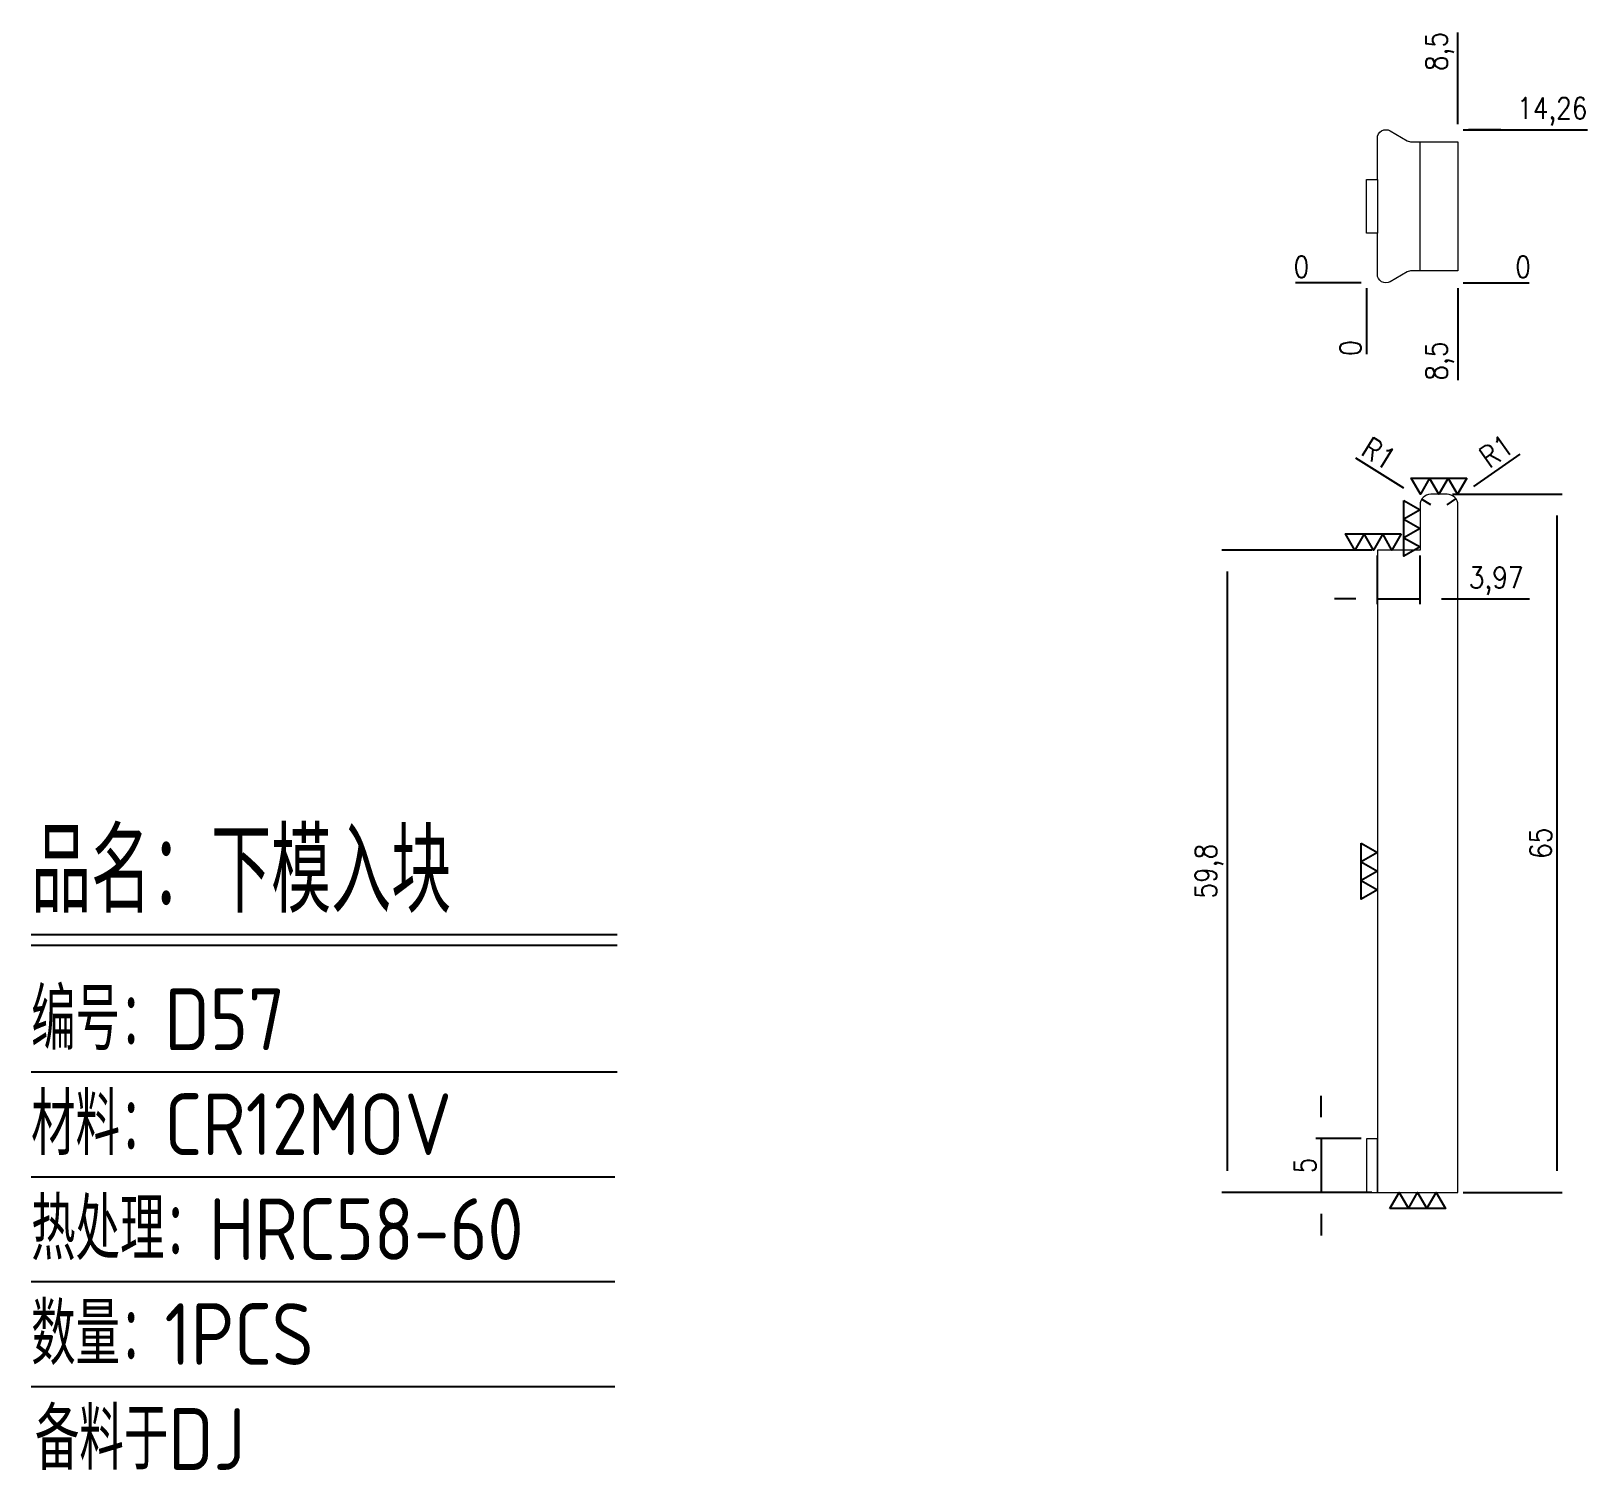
# Model space of a CAD drawing. Header units: millimetres. Extents: x 114090 to 114235, y -1104 to -970.
import ezdxf

# ---------------------------------------------------------------- set-up
doc = ezdxf.new("R2010")
doc.units = ezdxf.units.MM
for name, color, linetype in [('DIE_P', 2, 'Continuous'), ('DIM', 4, 'Continuous'), ('LB_P', 2, 'Continuous')]:
    doc.layers.add(name, color=color, linetype=linetype)
doc.styles.add('gbenor', font='gbenor.shx', dxfattribs={"bigfont": 'gbcbig.shx'})
doc.styles.get("Standard").update_dxf_attribs({"font": 'txt.shx', "width": 0.85, "bigfont": 'ctxt.shx'})
doc.dimstyles.new('T-2-WX', dxfattribs={"dimtxt": 2, "dimasz": 2, "dimexe": 0.5, "dimexo": 0.5, "dimgap": 0.5, "dimtad": 1, "dimtxsty": 'Standard', "dimblk": 'OPEN30', "dimcen": 0, "dimazin": 3, "dimtfac": 1, "dimtmove": 0, "dimatfit": 3, "dimldrblk": 'OPEN30', "dimlwd": -1, "dimlwe": -1})

# ---------------------------------------------------------------- blocks, each defined once
blk = doc.blocks.new('*D7579')
at = {"layer": 'Defpoints', "color": 0}
for p in [(114213.87, -993.65), (114222.37, -993.65), (114227.37, -993.65)]:
    blk.add_point(p, dxfattribs=at)
at = {"layer": 'DIM', "color": 0, "linetype": 'Continuous'}
blk.add_line((114222.87, -993.65), (114229.01, -993.65), dxfattribs=at)
at = {"layer": 'DIM', "color": 0, "insert": (114228.44, -992.15), "char_height": 2, "attachment_point": 5}
blk.add_mtext('0', dxfattribs=at)
blk = doc.blocks.new('_Open30')
blk = doc.blocks.new('*D7580')
at = {"layer": 'Defpoints', "color": 0}
for p in [(114222.37, -979.39), (114227.37, -979.39), (114213.87, -993.65)]:
    blk.add_point(p, dxfattribs=at)
at = {"layer": 'DIM', "color": 0, "linetype": 'Continuous'}
for p, q in [((114222.87, -979.39), (114226.37, -979.39)), ((114226.37, -979.39), (114223.37, -979.39)), ((114223.37, -979.39), (114234.43, -979.39))]:
    blk.add_line(p, q, dxfattribs=at)
at = {"layer": 'DIM', "color": 0, "insert": (114231.15, -977.7), "char_height": 2, "attachment_point": 5}
blk.add_mtext('14,26', dxfattribs=at)
blk = doc.blocks.new('*D7581')
at = {"layer": 'Defpoints', "color": 0}
for p in [(114208.87, -993.65), (114213.87, -993.65), (114213.87, -993.65)]:
    blk.add_point(p, dxfattribs=at)
at = {"layer": 'DIM', "color": 0, "linetype": 'Continuous'}
blk.add_line((114213.37, -993.65), (114207.24, -993.65), dxfattribs=at)
at = {"layer": 'DIM', "color": 0, "insert": (114207.81, -992.15), "char_height": 2, "attachment_point": 5}
blk.add_mtext('0', dxfattribs=at)
blk = doc.blocks.new('*D7582')
at = {"layer": 'Defpoints', "color": 0}
for p in [(114213.87, -993.65), (114222.37, -993.65), (114222.37, -998.65)]:
    blk.add_point(p, dxfattribs=at)
at = {"layer": 'DIM', "color": 0, "linetype": 'Continuous'}
blk.add_line((114222.37, -994.15), (114222.37, -1002.71), dxfattribs=at)
at = {"layer": 'DIM', "color": 0, "insert": (114220.68, -1000.93), "char_height": 2, "attachment_point": 5, "rotation": 90}
blk.add_mtext('8,5', dxfattribs=at)
blk = doc.blocks.new('*D7583')
at = {"layer": 'Defpoints', "color": 0}
for p in [(114213.87, -993.65), (114213.87, -993.65), (114213.87, -998.65)]:
    blk.add_point(p, dxfattribs=at)
at = {"layer": 'DIM', "color": 0, "linetype": 'Continuous'}
blk.add_line((114213.87, -994.15), (114213.87, -1000.28), dxfattribs=at)
at = {"layer": 'DIM', "color": 0, "insert": (114212.37, -999.72), "char_height": 2, "attachment_point": 5, "rotation": 90}
blk.add_mtext('0', dxfattribs=at)
blk = doc.blocks.new('*D7584')
at = {"layer": 'Defpoints', "color": 0}
for p in [(114222.37, -974.39), (114222.37, -979.39), (114213.87, -993.65)]:
    blk.add_point(p, dxfattribs=at)
at = {"layer": 'DIM', "color": 0, "linetype": 'Continuous'}
blk.add_line((114222.37, -978.89), (114222.37, -970.33), dxfattribs=at)
at = {"layer": 'DIM', "color": 0, "insert": (114220.68, -972.11), "char_height": 2, "attachment_point": 5, "rotation": 90}
blk.add_mtext('8,5', dxfattribs=at)
blk = doc.blocks.new('*D7585')
at = {"layer": 'Defpoints', "color": 0}
for p in [(114221.37, -1013.32), (114222.37, -1078.32), (114231.57, -1078.32)]:
    blk.add_point(p, dxfattribs=at)
at = {"layer": 'DIM', "color": 0, "linetype": 'Continuous'}
for p, q in [((114221.87, -1013.32), (114232.07, -1013.32)), ((114231.57, -1015.32), (114231.57, -1076.32)), ((114222.87, -1078.32), (114232.07, -1078.32))]:
    blk.add_line(p, q, dxfattribs=at)
at = {"layer": 'DIM', "color": 0, "insert": (114230.07, -1045.82), "char_height": 2, "attachment_point": 5, "rotation": 90}
blk.add_mtext('65', dxfattribs=at)
blk = doc.blocks.new('*D7586')
at = {"layer": 'Defpoints', "color": 0}
for p in [(114213.87, -1073.32), (114209.64, -1078.32), (114213.87, -1078.32)]:
    blk.add_point(p, dxfattribs=at)
at = {"layer": 'DIM', "color": 0, "linetype": 'Continuous'}
for p, q in [((114209.64, -1071.32), (114209.64, -1069.32)), ((114213.37, -1073.32), (114209.14, -1073.32)), ((114209.64, -1073.32), (114209.64, -1078.32)), ((114213.37, -1078.32), (114209.14, -1078.32)), ((114209.64, -1080.32), (114209.64, -1082.32))]:
    blk.add_line(p, q, dxfattribs=at)
at = {"layer": 'DIM', "color": 0, "insert": (114208.14, -1075.82), "char_height": 2, "attachment_point": 5, "rotation": 90}
blk.add_mtext('5', dxfattribs=at)
blk = doc.blocks.new('*D7587')
at = {"layer": 'Defpoints', "color": 0}
for p in [(114214.87, -1018.52), (114200.9, -1078.32), (114214.87, -1078.32)]:
    blk.add_point(p, dxfattribs=at)
at = {"layer": 'DIM', "color": 0, "linetype": 'Continuous'}
for p, q in [((114214.37, -1018.52), (114200.4, -1018.52)), ((114200.9, -1020.52), (114200.9, -1076.32)), ((114214.37, -1078.32), (114200.4, -1078.32))]:
    blk.add_line(p, q, dxfattribs=at)
at = {"layer": 'DIM', "color": 0, "insert": (114199.21, -1048.42), "char_height": 2, "attachment_point": 5, "rotation": 90}
blk.add_mtext('59,8', dxfattribs=at)
blk = doc.blocks.new('*D7588')
at = {"layer": 'Defpoints', "color": 0}
for p in [(114214.87, -1018.52), (114218.84, -1018.52), (114218.84, -1023.07)]:
    blk.add_point(p, dxfattribs=at)
at = {"layer": 'DIM', "color": 0, "linetype": 'Continuous'}
for p, q in [((114214.87, -1019.02), (114214.87, -1023.57)), ((114218.84, -1019.02), (114218.84, -1023.57)), ((114212.87, -1023.07), (114210.87, -1023.07)), ((114214.87, -1023.07), (114218.84, -1023.07)), ((114220.84, -1023.07), (114229.02, -1023.07))]:
    blk.add_line(p, q, dxfattribs=at)
at = {"layer": 'DIM', "color": 0, "insert": (114225.93, -1021.38), "char_height": 2, "attachment_point": 5}
blk.add_mtext('3,97', dxfattribs=at)
blk = doc.blocks.new('*D7589')
at = {"layer": 'Defpoints', "color": 0}
for p in [(114218.99, -1013.79), (114219.84, -1014.32)]:
    blk.add_point(p, dxfattribs=at)
at = {"layer": 'DIM', "color": 0, "linetype": 'Continuous'}
for p, q in [((114212.83, -1009.95), (114217.3, -1012.74)), ((114219.84, -1014.32), (114218.99, -1013.79))]:
    blk.add_line(p, q, dxfattribs=at)
at = {"layer": 'DIM', "color": 0, "insert": (114215.01, -1009.54), "char_height": 2, "attachment_point": 5, "rotation": 328.0553}
blk.add_mtext('R1', dxfattribs=at)
blk = doc.blocks.new('*D7590')
at = {"layer": 'Defpoints', "color": 0}
for p in [(114221.37, -1014.32), (114222.19, -1013.75)]:
    blk.add_point(p, dxfattribs=at)
at = {"layer": 'DIM', "color": 0, "linetype": 'Continuous'}
for p, q in [((114228.15, -1009.59), (114223.83, -1012.61)), ((114221.37, -1014.32), (114222.19, -1013.75))]:
    blk.add_line(p, q, dxfattribs=at)
at = {"layer": 'DIM', "color": 0, "insert": (114225.95, -1009.3), "char_height": 2, "attachment_point": 5, "rotation": 34.8994}
blk.add_mtext('R1', dxfattribs=at)

msp = doc.modelspace()

# ---------------------------------------------------------------- linework, layer by layer
at = {"layer": 'DIE_P', "color": 4, "linetype": 'Continuous'}
for points in [[(114223.206, -1011.824), (114222.34, -1013.324), (114221.474, -1011.824), (114220.608, -1013.324), (114219.742, -1011.824), (114218.876, -1013.324), (114218.01, -1011.824), (114223.206, -1011.824)], [(114217.343, -1013.907), (114218.843, -1014.773), (114217.343, -1015.639), (114218.843, -1016.506), (114217.343, -1017.372), (114218.843, -1018.238), (114217.343, -1019.104), (114217.343, -1013.907)], [(114217.1, -1017.024), (114216.234, -1018.524), (114215.368, -1017.024), (114214.502, -1018.524), (114213.636, -1017.024), (114212.77, -1018.524), (114211.904, -1017.024), (114217.1, -1017.024)], [(114213.373, -1045.826), (114214.873, -1046.692), (114213.373, -1047.558), (114214.873, -1048.424), (114213.373, -1049.29), (114214.873, -1050.156), (114213.373, -1051.022), (114213.373, -1045.826)], [(114216.025, -1079.824), (114216.891, -1078.324), (114217.757, -1079.824), (114218.623, -1078.324), (114219.489, -1079.824), (114220.355, -1078.324), (114221.221, -1079.824), (114216.025, -1079.824)]]:
    msp.add_lwpolyline(points, close=True, dxfattribs=at)
at = {"layer": 'DIM', "color": 4, "linetype": 'Continuous', "lineweight": 25}
for p, q in [((114089.566, -1054.306), (114144.127, -1054.306)), ((114089.566, -1055.311), (114144.127, -1055.311)), ((114089.566, -1067.09), (114144.127, -1067.09)), ((114089.566, -1076.859), (114143.89, -1076.859)), ((114089.566, -1086.627), (114143.89, -1086.627)), ((114089.566, -1096.395), (114143.89, -1096.395))]:
    msp.add_line(p, q, dxfattribs=at)
at = {"layer": 'LB_P', "linetype": 'Continuous', "lineweight": 15}
msp.add_line((114214.873, -984.02), (114214.873, -989.02), dxfattribs=at)
msp.add_lwpolyline([(114214.873, -984.02), (114214.873, -980.191, -0.5773503), (114216.073, -979.499), (114217.657, -980.413, 0.1316525), (114218.057, -980.52), (114222.373, -980.52), (114222.373, -992.52), (114218.057, -992.52, 0.1316525), (114217.657, -992.628), (114216.073, -993.542, -0.5773503), (114214.873, -992.85), (114214.873, -989.02), (114213.873, -989.02), (114213.873, -984.02)], format="xyb", close=True, dxfattribs=at)
msp.add_lwpolyline([(114218.843, -992.52), (114218.843, -980.52)], dxfattribs=at)
at = {"layer": 'LB_P', "lineweight": 15}
msp.add_lwpolyline([(114214.873, -1018.524), (114214.873, -1078.324), (114222.373, -1078.324), (114222.373, -1014.324, 0.4142136), (114221.373, -1013.324), (114219.843, -1013.324, 0.4142136), (114218.843, -1014.324), (114218.843, -1018.524)], format="xyb", close=True, dxfattribs=at)
at = {"layer": 'LB_P', "color": 2, "lineweight": 15}
msp.add_lwpolyline([(114214.873, -1073.324), (114213.873, -1073.324), (114213.873, -1078.324), (114214.873, -1078.324)], close=True, dxfattribs=at)

# ---------------------------------------------------------------- texts
at = {"layer": 'DIM', "color": 3, "linetype": 'Continuous', "lineweight": 25, "style": 'gbenor'}
for s, height, p in [('品名：下模入块', 7.7571, (114089.566, -1052.294)), ('编号：D57', 5.746, (114089.566, -1065.079)), ('材料：CR12MOV', 5.746, (114089.566, -1074.848)), ('热处理：HRC58-60', 5.74601, (114089.566, -1084.616)), ('数量：1PCS', 5.746, (114089.566, -1094.384)), ('备料于DJ', 5.746, (114089.916, -1104.152))]:
    msp.add_text(s, height=height, dxfattribs=at).set_placement(p)

# ---------------------------------------------------------------- dimensions: what is measured, and where the dimension line sits
at = {"layer": 'DIM', "color": 4, "linetype": 'Continuous'}
for feature_location, offset, dtype, origin, picture, middle in [((114222.373, -979.391), (0, 5), 1, (114213.873, -993.65), '*D7584', (114220.682, -972.11)), ((114222.373, -979.391), (5, 0), 0, (114213.873, -993.65), '*D7580', (114231.151, -977.701)), ((114213.872576906, -993.649556316), (-5, 0), 0, (114213.872576906, -993.649556316), '*D7581', (114207.805910239, -992.149556316)), ((114222.372576906, -993.649556316), (5, 0), 0, (114213.872576906, -993.649556316), '*D7579', (114228.439243572, -992.149556316)), ((114213.872576906, -993.649556316), (0, -5), 1, (114213.872576906, -993.649556316), '*D7583', (114212.372576906, -999.716222983)), ((114222.373, -993.65), (0, -5), 1, (114213.873, -993.65), '*D7582', (114220.682, -1000.931))]:
    dim = msp.add_ordinate_dim(feature_location=feature_location, offset=offset, dtype=dtype, origin=origin, dimstyle='T-2-WX', dxfattribs=at)
    dim.commit()
    dim.dimension.update_dxf_attribs({"geometry": picture, "text_midpoint": middle})
for center, mpoint, picture, middle in [((114219.843, -1014.324), (114218.994, -1013.795), '*D7589', (114215.007, -1009.541)), ((114221.373, -1014.324), (114222.193, -1013.752), '*D7590', (114225.955, -1009.298))]:
    dim = msp.add_radius_dim(center=center, mpoint=mpoint, dimstyle='T-2-WX', dxfattribs=at)
    dim.commit()
    dim.dimension.update_dxf_attribs({"geometry": picture, "text_midpoint": middle})
for base, p1, p2, picture, middle in [((114231.571, -1078.324), (114221.373, -1013.324), (114222.373, -1078.324), '*D7585', (114230.071, -1045.824)), ((114200.898, -1078.324), (114214.873, -1018.524), (114214.873, -1078.324), '*D7587', (114199.208, -1048.424)), ((114209.641, -1078.324), (114213.873, -1073.324), (114213.873, -1078.324), '*D7586', (114208.141, -1075.824))]:
    dim = msp.add_linear_dim(base=base, p1=p1, p2=p2, angle=90, dimstyle='T-2-WX', dxfattribs=at)
    dim.commit()
    dim.dimension.update_dxf_attribs({"geometry": picture, "text_midpoint": middle})
dim = msp.add_linear_dim(base=(114218.843, -1023.075), p1=(114214.873, -1018.524), p2=(114218.843, -1018.524), dimstyle='T-2-WX', dxfattribs=at)
dim.commit()
dim.dimension.update_dxf_attribs({"geometry": '*D7588', "text_midpoint": (114225.933, -1021.384)})

doc.saveas('drawing.dxf')
